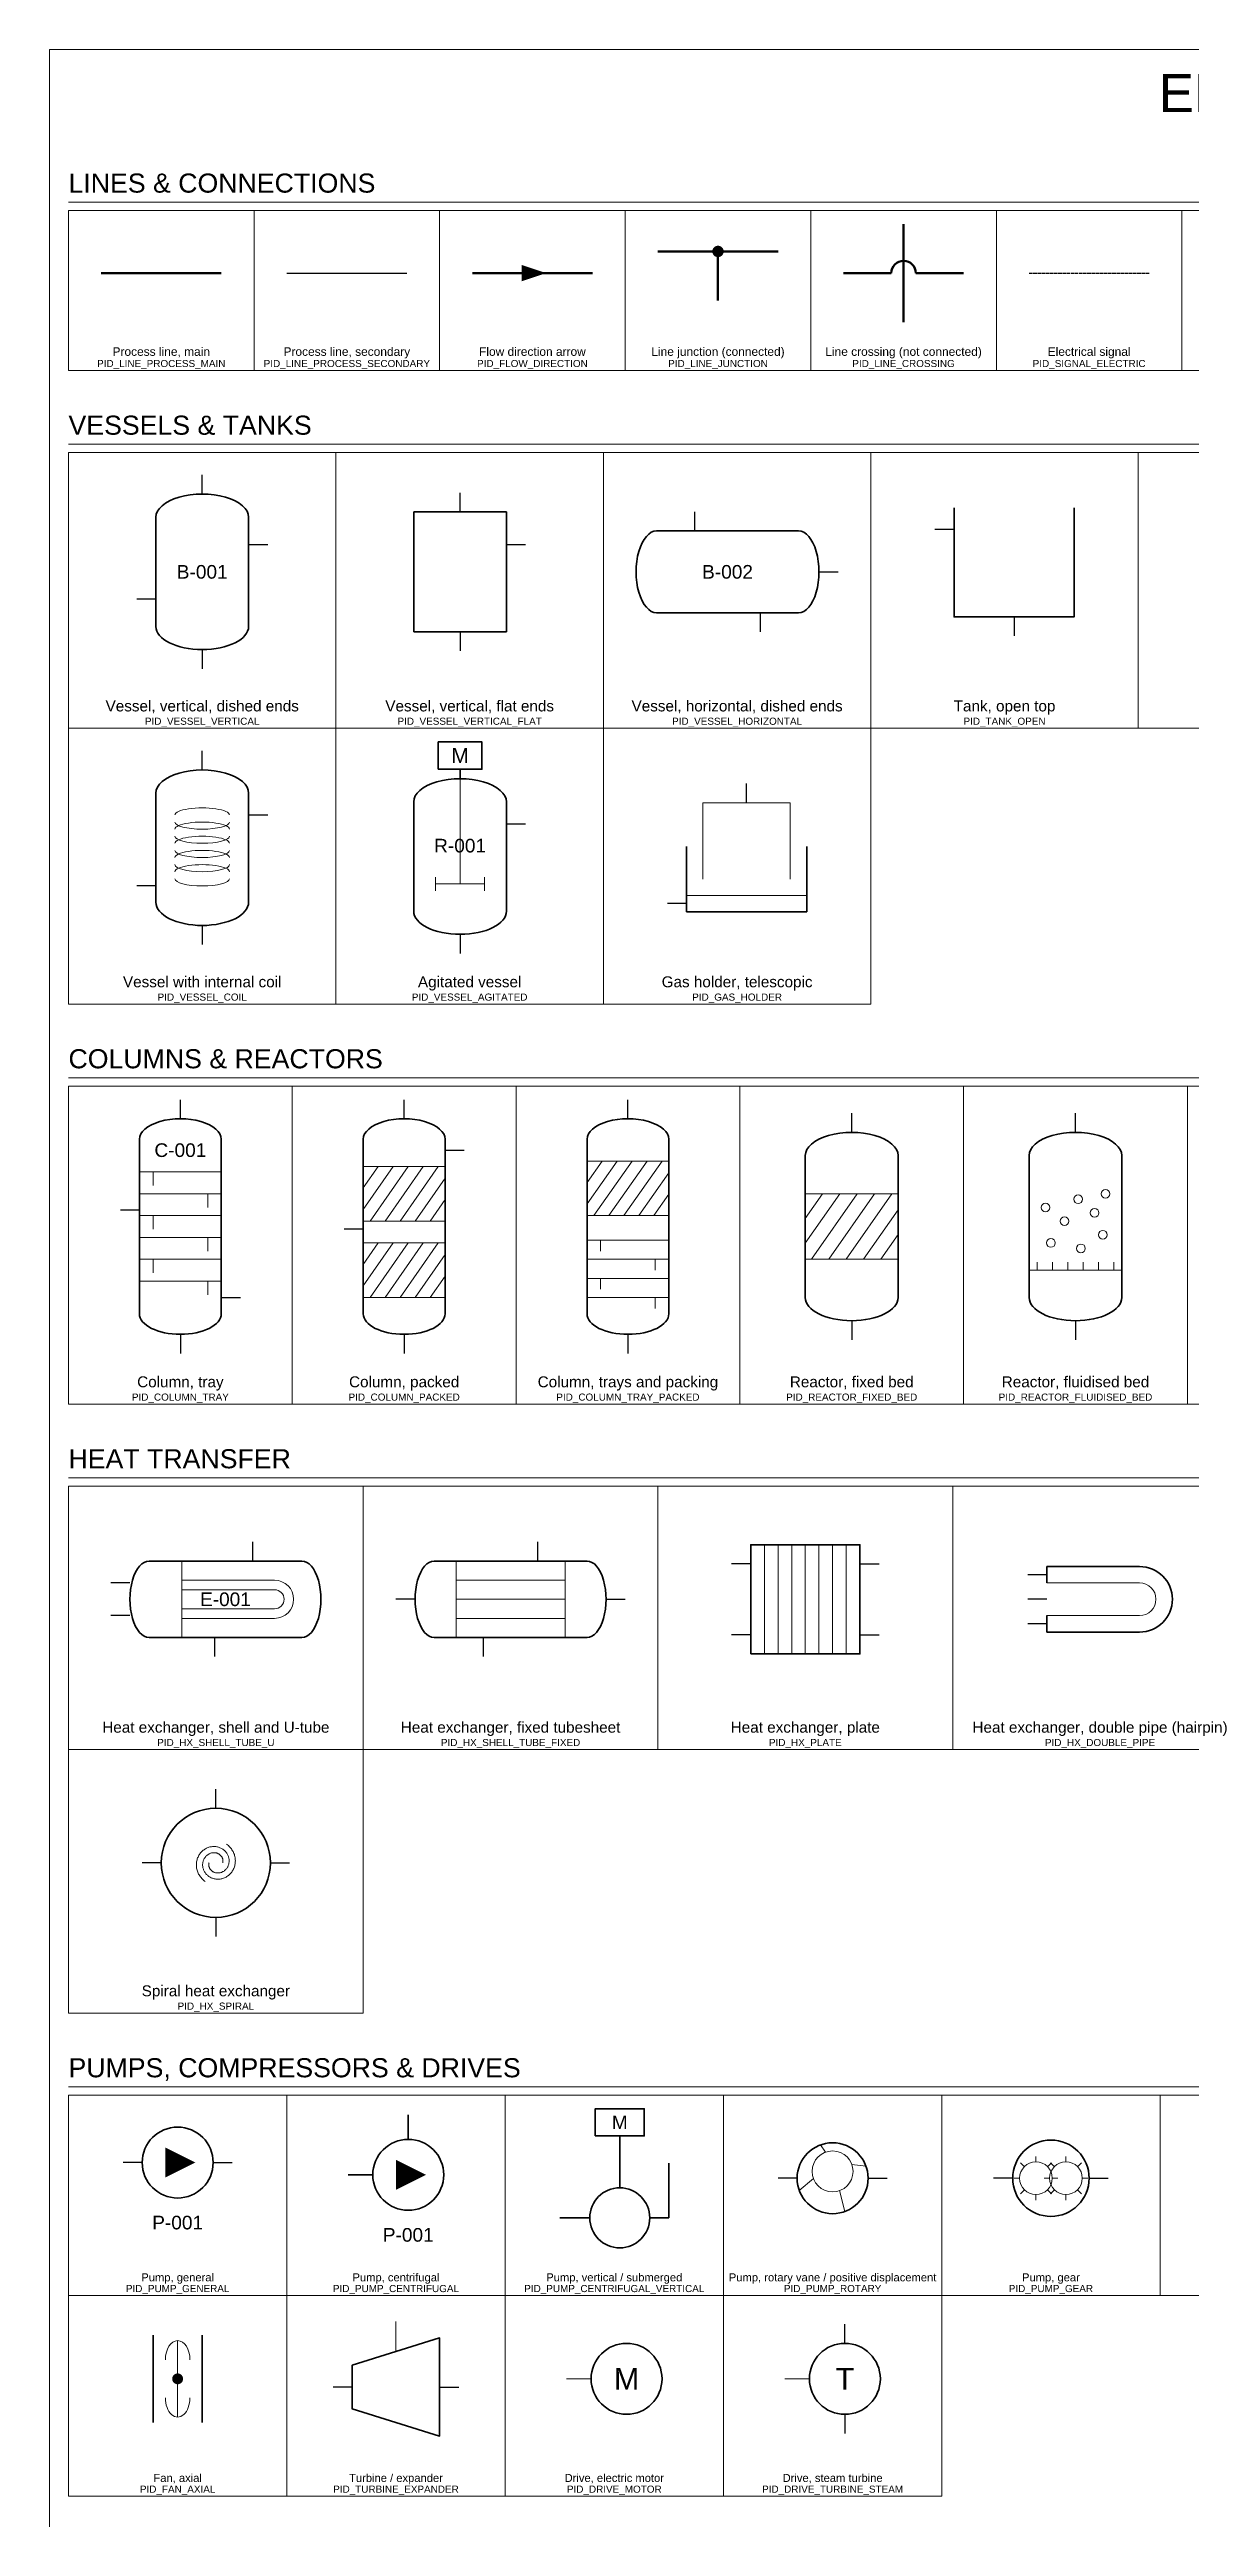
# Model space of a CAD drawing. Header units: millimetres. Extents: x 0 to 1185, y -1736 to 0.
# Drawn here: x 0 to 418, y -905 to 0 of the extents above; entities that cross this region are included whole.
import ezdxf
from ezdxf.enums import TextEntityAlignment as Align

# ---------------------------------------------------------------- set-up
doc = ezdxf.new("R2010")
doc.units = ezdxf.units.MM
doc.linetypes.add('DASHED', pattern=[1.524, 1.27, -0.254])
for name, color, linetype, lineweight, true_color in [('PID_DETAIL', 7, 'Continuous', 18, 0x7a8694), ('PID_EQUIP', 7, 'Continuous', 35, 0x1e2630), ('PID_FILL', 7, 'Continuous', 0, 0x1e2630), ('PID_PIPE_MAIN', 7, 'Continuous', 50, 0x14181e), ('PID_PIPE_SEC', 7, 'Continuous', 25, 0x58626e), ('PID_SHEET_FRAME', 7, 'Continuous', 13, 0xb0b8c4), ('PID_SHEET_TEXT', 7, 'Continuous', 18, 0x28303c), ('PID_SIGNAL', 7, 'DASHED', 25, 0x005c98), ('PID_TEXT', 7, 'Continuous', 18, 0x46505c)]:
    doc.layers.add(name, color=color, linetype=linetype, lineweight=lineweight, true_color=true_color)
doc.styles.get("Standard").update_dxf_attribs({"font": 'arial.ttf'})

# ---------------------------------------------------------------- blocks, each defined once
blk = doc.blocks.new('PID_LINE_PROCESS_MAIN')
at = {"layer": 'PID_PIPE_MAIN'}
blk.add_line((-22, 0), (22, 0), dxfattribs=at)
blk = doc.blocks.new('PID_LINE_PROCESS_SECONDARY')
at = {"layer": 'PID_PIPE_SEC'}
blk.add_line((-22, 0), (22, 0), dxfattribs=at)
blk = doc.blocks.new('PID_FLOW_DIRECTION')
at = {"layer": 'PID_FILL'}
blk.add_hatch(color=7, dxfattribs=at).paths.add_polyline_path([(5, 0), (-4, 3), (-4, -3)])
at = {"layer": 'PID_PIPE_MAIN'}
blk.add_line((-22, 0), (22, 0), dxfattribs=at)
blk = doc.blocks.new('PID_LINE_JUNCTION')
at = {"layer": 'PID_FILL'}
blk.add_hatch(color=7, dxfattribs=at).paths.add_polyline_path([(2.1, 0), (2.03, 0.54), (1.82, 1.05), (1.48, 1.48), (1.05, 1.82), (0.54, 2.03), (0, 2.1), (-0.54, 2.03), (-1.05, 1.82), (-1.48, 1.48), (-1.82, 1.05), (-2.03, 0.54), (-2.1, 0), (-2.03, -0.54), (-1.82, -1.05), (-1.48, -1.48), (-1.05, -1.82), (-0.54, -2.03), (0, -2.1), (0.54, -2.03), (1.05, -1.82), (1.48, -1.48), (1.82, -1.05), (2.03, -0.54)])
at = {"layer": 'PID_PIPE_MAIN'}
for p, q in [((-22, 0), (22, 0)), ((0, 0), (0, -18))]:
    blk.add_line(p, q, dxfattribs=at)
blk = doc.blocks.new('PID_LINE_CROSSING')
at = {"layer": 'PID_PIPE_MAIN'}
for p, q in [((0, -18), (0, 18)), ((-22, 0), (-4.5, 0)), ((4.5, 0), (22, 0))]:
    blk.add_line(p, q, dxfattribs=at)
blk.add_arc((0, 0), 4.5, 0, 180, dxfattribs=at)
blk = doc.blocks.new('PID_SIGNAL_ELECTRIC')
at = {"layer": 'PID_SIGNAL'}
blk.add_line((-22, 0), (22, 0), dxfattribs=at)
blk = doc.blocks.new('PID_VESSEL_VERTICAL')
at = {"layer": 'PID_EQUIP'}
for p, q in [((-17, -20), (-17, 20)), ((17, -20), (17, 20))]:
    blk.add_line(p, q, dxfattribs=at)
for centre, start_param, end_param in [((0, 20), 0, 3.141593), ((0, -20), 3.141593, 6.283185)]:
    blk.add_ellipse(centre, major_axis=(17, 0), ratio=0.5, start_param=start_param, end_param=end_param, dxfattribs=at)
at = {"layer": 'PID_PIPE_SEC'}
for p, q in [((0, 28.5), (0, 35.5)), ((17, 10), (24, 10)), ((-17, -10), (-24, -10)), ((0, -28.5), (0, -35.5))]:
    blk.add_line(p, q, dxfattribs=at)
at = {"layer": 'PID_TEXT'}
blk.add_attdef('TAG', text='', height=5, dxfattribs=at).set_placement((0, 0), align=Align.MIDDLE_CENTER)
blk = doc.blocks.new('PID_VESSEL_VERTICAL_FLAT')
at = {"layer": 'PID_EQUIP'}
for p, q in [((-17, -22), (-17, 22)), ((-17, 22), (17, 22)), ((17, -22), (17, 22)), ((-17, -22), (17, -22))]:
    blk.add_line(p, q, dxfattribs=at)
at = {"layer": 'PID_PIPE_SEC'}
for p, q in [((0, 22), (0, 29)), ((17, 10), (24, 10)), ((0, -22), (0, -29))]:
    blk.add_line(p, q, dxfattribs=at)
blk = doc.blocks.new('PID_VESSEL_HORIZONTAL')
at = {"layer": 'PID_EQUIP'}
for p, q in [((-26, 15), (26, 15)), ((-26, -15), (26, -15))]:
    blk.add_line(p, q, dxfattribs=at)
for centre, start_param, end_param in [((-26, 0), 0, 3.141593), ((26, 0), -3.141593, 0)]:
    blk.add_ellipse(centre, major_axis=(0, 15), ratio=0.5, start_param=start_param, end_param=end_param, dxfattribs=at)
at = {"layer": 'PID_PIPE_SEC'}
for p, q in [((-12, 15), (-12, 22)), ((33.5, 0), (40.5, 0)), ((12, -15), (12, -22))]:
    blk.add_line(p, q, dxfattribs=at)
at = {"layer": 'PID_TEXT'}
blk.add_attdef('TAG', text='', height=5, dxfattribs=at).set_placement((0, 0), align=Align.MIDDLE_CENTER)
blk = doc.blocks.new('PID_TANK_OPEN')
at = {"layer": 'PID_EQUIP'}
blk.add_lwpolyline([(-22, 20), (-22, -20), (22, -20), (22, 20)], dxfattribs=at)
at = {"layer": 'PID_PIPE_SEC'}
for p, q in [((-22, 12), (-29, 12)), ((0, -20), (0, -27))]:
    blk.add_line(p, q, dxfattribs=at)
blk = doc.blocks.new('PID_VESSEL_COIL')
at = {"layer": 'PID_DETAIL'}
for centre, start_param, end_param in [((0, 12), 0, 3.141593), ((0, 6.8), 0, 3.141593), ((0, 9.4), 3.141593, 6.283185), ((0, 1.6), 0, 3.141593), ((0, 4.2), 3.141593, 6.283185), ((0, -3.6), 0, 3.141593), ((0, -1), 3.141593, 6.283185), ((0, -8.8), 0, 3.141593), ((0, -6.2), 3.141593, 6.283185), ((0, -11.4), 3.141593, 6.283185)]:
    blk.add_ellipse(centre, major_axis=(10, 0), ratio=0.26, start_param=start_param, end_param=end_param, dxfattribs=at)
at = {"layer": 'PID_EQUIP'}
for p, q in [((-17, -20), (-17, 20)), ((17, -20), (17, 20))]:
    blk.add_line(p, q, dxfattribs=at)
for centre, start_param, end_param in [((0, 20), 0, 3.141593), ((0, -20), 3.141593, 6.283185)]:
    blk.add_ellipse(centre, major_axis=(17, 0), ratio=0.5, start_param=start_param, end_param=end_param, dxfattribs=at)
at = {"layer": 'PID_PIPE_SEC'}
for p, q in [((0, 28.5), (0, 35.5)), ((17, 12), (24, 12)), ((-17, -14), (-24, -14)), ((0, -28.5), (0, -35.5))]:
    blk.add_line(p, q, dxfattribs=at)
blk = doc.blocks.new('PID_VESSEL_AGITATED')
at = {"layer": 'PID_DETAIL'}
for p, q in [((0, 28.5), (0, -10)), ((-9, -12.5), (-9, -7.5)), ((9, -12.5), (9, -7.5)), ((-9, -10), (9, -10))]:
    blk.add_line(p, q, dxfattribs=at)
at = {"layer": 'PID_EQUIP'}
for p, q in [((0, 28.5), (0, 32)), ((-17, -20), (-17, 20)), ((17, -20), (17, 20))]:
    blk.add_line(p, q, dxfattribs=at)
blk.add_lwpolyline([(-8, 32), (8, 32), (8, 42), (-8, 42)], close=True, dxfattribs=at)
for centre, start_param, end_param in [((0, 20), 0, 3.141593), ((0, -20), 3.141593, 6.283185)]:
    blk.add_ellipse(centre, major_axis=(17, 0), ratio=0.5, start_param=start_param, end_param=end_param, dxfattribs=at)
at = {"layer": 'PID_PIPE_SEC'}
for p, q in [((17, 12), (24, 12)), ((0, -28.5), (0, -35.5))]:
    blk.add_line(p, q, dxfattribs=at)
at = {"layer": 'PID_TEXT'}
blk.add_text('M', height=5.5, dxfattribs=at).set_placement((0, 37), align=Align.MIDDLE_CENTER)
blk.add_attdef('TAG', text='', height=5, dxfattribs=at).set_placement((0, 4), align=Align.MIDDLE_CENTER)
blk = doc.blocks.new('PID_GAS_HOLDER')
at = {"layer": 'PID_DETAIL'}
for p, q in [((-16, 20), (16, 20)), ((-22, -14), (22, -14))]:
    blk.add_line(p, q, dxfattribs=at)
blk.add_lwpolyline([(-16, -8), (-16, 20), (16, 20), (16, -8)], dxfattribs=at)
at = {"layer": 'PID_EQUIP'}
blk.add_lwpolyline([(-22, 4), (-22, -20), (22, -20), (22, 4)], dxfattribs=at)
at = {"layer": 'PID_PIPE_SEC'}
for p, q in [((0, 20), (0, 27)), ((-22, -17), (-29, -17))]:
    blk.add_line(p, q, dxfattribs=at)
blk = doc.blocks.new('PID_COLUMN_TRAY')
at = {"layer": 'PID_DETAIL'}
for p, q in [((-15, 20), (15, 20)), ((-10, 20), (-10, 15)), ((-15, 12), (15, 12)), ((10, 12), (10, 7)), ((-15, 4), (15, 4)), ((-10, 4), (-10, -1)), ((-15, -4), (15, -4)), ((10, -4), (10, -9)), ((-15, -12), (15, -12)), ((-10, -12), (-10, -17)), ((-15, -20), (15, -20)), ((10, -20), (10, -25))]:
    blk.add_line(p, q, dxfattribs=at)
at = {"layer": 'PID_EQUIP'}
for p, q in [((-15, -32), (-15, 32)), ((15, -32), (15, 32))]:
    blk.add_line(p, q, dxfattribs=at)
for centre, start_param, end_param in [((0, 32), 0, 3.141593), ((0, -32), 3.141593, 6.283185)]:
    blk.add_ellipse(centre, major_axis=(15, 0), ratio=0.5, start_param=start_param, end_param=end_param, dxfattribs=at)
at = {"layer": 'PID_PIPE_SEC'}
for p, q in [((0, 39.5), (0, 46.5)), ((-15, 6), (-22, 6)), ((15, -26), (22, -26)), ((0, -39.5), (0, -46.5))]:
    blk.add_line(p, q, dxfattribs=at)
at = {"layer": 'PID_TEXT'}
blk.add_attdef('TAG', text='', height=5, dxfattribs=at).set_placement((0, 28), align=Align.MIDDLE_CENTER)
blk = doc.blocks.new('PID_COLUMN_PACKED')
at = {"layer": 'PID_DETAIL'}
for p, q in [((-15, 14.14), (-9.5, 22)), ((-15, 6.29), (-4, 22)), ((-15, 22), (15, 22)), ((-12.5, 2), (1.5, 22)), ((-7, 2), (7, 22)), ((-1.5, 2), (12.5, 22)), ((4, 2), (15, 17.71)), ((9.5, 2), (15, 9.86)), ((-15, 2), (15, 2)), ((-15, -13.86), (-9.5, -6)), ((-15, -21.71), (-4, -6)), ((-15, -6), (15, -6)), ((-12.5, -26), (1.5, -6)), ((-7, -26), (7, -6)), ((-1.5, -26), (12.5, -6)), ((4, -26), (15, -10.29)), ((-15, -26), (15, -26)), ((9.5, -26), (15, -18.14))]:
    blk.add_line(p, q, dxfattribs=at)
at = {"layer": 'PID_EQUIP'}
for p, q in [((-15, -32), (-15, 32)), ((15, -32), (15, 32))]:
    blk.add_line(p, q, dxfattribs=at)
for centre, start_param, end_param in [((0, 32), 0, 3.141593), ((0, -32), 3.141593, 6.283185)]:
    blk.add_ellipse(centre, major_axis=(15, 0), ratio=0.5, start_param=start_param, end_param=end_param, dxfattribs=at)
at = {"layer": 'PID_PIPE_SEC'}
for p, q in [((0, 39.5), (0, 46.5)), ((15, 28), (22, 28)), ((-15, -1), (-22, -1)), ((0, -39.5), (0, -46.5))]:
    blk.add_line(p, q, dxfattribs=at)
blk = doc.blocks.new('PID_COLUMN_TRAY_PACKED')
at = {"layer": 'PID_DETAIL'}
for p, q in [((-15, 16.14), (-9.5, 24)), ((-15, 8.29), (-4, 24)), ((-15, 24), (15, 24)), ((-12.5, 4), (1.5, 24)), ((-7, 4), (7, 24)), ((-1.5, 4), (12.5, 24)), ((4, 4), (15, 19.71)), ((9.5, 4), (15, 11.86)), ((-15, 4), (15, 4)), ((-15, -5), (15, -5)), ((-10, -5), (-10, -9)), ((-15, -12), (15, -12)), ((10, -12), (10, -16)), ((-15, -19), (15, -19)), ((-15, -26), (15, -26)), ((-10, -19), (-10, -23)), ((10, -26), (10, -30))]:
    blk.add_line(p, q, dxfattribs=at)
at = {"layer": 'PID_EQUIP'}
for p, q in [((-15, -32), (-15, 32)), ((15, -32), (15, 32))]:
    blk.add_line(p, q, dxfattribs=at)
for centre, start_param, end_param in [((0, 32), 0, 3.141593), ((0, -32), 3.141593, 6.283185)]:
    blk.add_ellipse(centre, major_axis=(15, 0), ratio=0.5, start_param=start_param, end_param=end_param, dxfattribs=at)
at = {"layer": 'PID_PIPE_SEC'}
for p, q in [((0, 39.5), (0, 46.5)), ((0, -39.5), (0, -46.5))]:
    blk.add_line(p, q, dxfattribs=at)
blk = doc.blocks.new('PID_REACTOR_FIXED_BED')
at = {"layer": 'PID_DETAIL'}
for p, q in [((-17, 2.93), (-10.65, 12)), ((-17, -6.14), (-4.3, 12)), ((-17, 12), (17, 12)), ((-14.75, -12), (2.05, 12)), ((-8.4, -12), (8.4, 12)), ((-2.05, -12), (14.75, 12)), ((4.3, -12), (17, 6.14)), ((10.65, -12), (17, -2.93)), ((-17, -12), (17, -12))]:
    blk.add_line(p, q, dxfattribs=at)
at = {"layer": 'PID_EQUIP'}
for p, q in [((-17, -26), (-17, 26)), ((17, -26), (17, 26))]:
    blk.add_line(p, q, dxfattribs=at)
for centre, start_param, end_param in [((0, 26), 0, 3.141593), ((0, -26), 3.141593, 6.283185)]:
    blk.add_ellipse(centre, major_axis=(17, 0), ratio=0.5, start_param=start_param, end_param=end_param, dxfattribs=at)
at = {"layer": 'PID_PIPE_SEC'}
for p, q in [((0, 34.5), (0, 41.5)), ((0, -34.5), (0, -41.5))]:
    blk.add_line(p, q, dxfattribs=at)
blk = doc.blocks.new('PID_REACTOR_FLUIDISED_BED')
at = {"layer": 'PID_DETAIL'}
for p, q in [((-17, -16), (17, -16)), ((-14, -16), (-14, -13)), ((-8.4, -16), (-8.4, -13)), ((-2.8, -16), (-2.8, -13)), ((2.8, -16), (2.8, -13)), ((8.4, -16), (8.4, -13)), ((14, -16), (14, -13))]:
    blk.add_line(p, q, dxfattribs=at)
for centre in [(1, 10), (11, 12), (-11, 7), (-4, 2), (7, 5), (-9, -6), (2, -8), (10, -3)]:
    blk.add_circle(centre, 1.6, dxfattribs=at)
at = {"layer": 'PID_EQUIP'}
for p, q in [((-17, -26), (-17, 26)), ((17, -26), (17, 26))]:
    blk.add_line(p, q, dxfattribs=at)
for centre, start_param, end_param in [((0, 26), 0, 3.141593), ((0, -26), 3.141593, 6.283185)]:
    blk.add_ellipse(centre, major_axis=(17, 0), ratio=0.5, start_param=start_param, end_param=end_param, dxfattribs=at)
at = {"layer": 'PID_PIPE_SEC'}
for p, q in [((0, 34.5), (0, 41.5)), ((0, -34.5), (0, -41.5))]:
    blk.add_line(p, q, dxfattribs=at)
blk = doc.blocks.new('PID_HX_SHELL_TUBE_U')
at = {"layer": 'PID_DETAIL'}
for p, q in [((-16, -14), (-16, 14)), ((-16, 7), (18, 7)), ((-16, 3.5), (18, 3.5)), ((-16, -3.5), (18, -3.5)), ((-16, -7), (18, -7))]:
    blk.add_line(p, q, dxfattribs=at)
for radius in [7, 3.5]:
    blk.add_arc((18, 0), radius, -90, 90, dxfattribs=at)
at = {"layer": 'PID_EQUIP'}
for p, q in [((-28, 14), (28, 14)), ((-28, -14), (28, -14))]:
    blk.add_line(p, q, dxfattribs=at)
for centre, start_param, end_param in [((-28, 0), 0, 3.141593), ((28, 0), -3.141593, 0)]:
    blk.add_ellipse(centre, major_axis=(0, 14), ratio=0.5, start_param=start_param, end_param=end_param, dxfattribs=at)
at = {"layer": 'PID_PIPE_SEC'}
for p, q in [((10, 14), (10, 21)), ((-35, 6), (-42, 6)), ((-35, -6), (-42, -6)), ((-4, -14), (-4, -21))]:
    blk.add_line(p, q, dxfattribs=at)
at = {"layer": 'PID_TEXT'}
blk.add_attdef('TAG', text='', height=5, dxfattribs=at).set_placement((0, 0), align=Align.MIDDLE_CENTER)
blk = doc.blocks.new('PID_HX_SHELL_TUBE_FIXED')
at = {"layer": 'PID_DETAIL'}
for p, q in [((-20, -14), (-20, 14)), ((20, -14), (20, 14)), ((-20, 7), (20, 7)), ((-20, 0), (20, 0)), ((-20, -7), (20, -7))]:
    blk.add_line(p, q, dxfattribs=at)
at = {"layer": 'PID_EQUIP'}
for p, q in [((-28, 14), (28, 14)), ((-28, -14), (28, -14))]:
    blk.add_line(p, q, dxfattribs=at)
for centre, start_param, end_param in [((-28, 0), 0, 3.141593), ((28, 0), -3.141593, 0)]:
    blk.add_ellipse(centre, major_axis=(0, 14), ratio=0.5, start_param=start_param, end_param=end_param, dxfattribs=at)
at = {"layer": 'PID_PIPE_SEC'}
for p, q in [((10, 14), (10, 21)), ((-35, 0), (-42, 0)), ((35, 0), (42, 0)), ((-10, -14), (-10, -21))]:
    blk.add_line(p, q, dxfattribs=at)
blk = doc.blocks.new('PID_HX_PLATE')
at = {"layer": 'PID_DETAIL'}
for p, q in [((-15, -20), (-15, 20)), ((-10, -20), (-10, 20)), ((-5, -20), (-5, 20)), ((0, -20), (0, 20)), ((5, -20), (5, 20)), ((10, -20), (10, 20)), ((15, -20), (15, 20))]:
    blk.add_line(p, q, dxfattribs=at)
at = {"layer": 'PID_EQUIP'}
blk.add_lwpolyline([(-20, -20), (20, -20), (20, 20), (-20, 20)], close=True, dxfattribs=at)
at = {"layer": 'PID_PIPE_SEC'}
for p, q in [((-20, 13), (-27, 13)), ((20, 13), (27, 13)), ((-20, -13), (-27, -13)), ((20, -13), (27, -13))]:
    blk.add_line(p, q, dxfattribs=at)
blk = doc.blocks.new('PID_HX_DOUBLE_PIPE')
at = {"layer": 'PID_DETAIL'}
for p, q in [((-24, 6), (10, 6)), ((-24, -6), (10, -6))]:
    blk.add_line(p, q, dxfattribs=at)
blk.add_arc((10, 0), 6, -90, 90, dxfattribs=at)
at = {"layer": 'PID_EQUIP'}
for p, q in [((-24, 12), (10, 12)), ((-24, 6), (-24, 12)), ((-24, -12), (-24, -6)), ((-24, -12), (10, -12))]:
    blk.add_line(p, q, dxfattribs=at)
blk.add_arc((10, 0), 12, -90, 90, dxfattribs=at)
at = {"layer": 'PID_PIPE_SEC'}
for p, q in [((-24, 9), (-31, 9)), ((-24, 0), (-31, 0)), ((-24, -9), (-31, -9))]:
    blk.add_line(p, q, dxfattribs=at)
blk = doc.blocks.new('PID_HX_SPIRAL')
at = {"layer": 'PID_DETAIL'}
for points in [[(-2.5, 0), (-2.53, -0.13), (-2.56, -0.27), (-2.58, -0.41), (-2.6, -0.55), (-2.6, -0.7), (-2.6, -0.84), (-2.58, -0.99), (-2.56, -1.14), (-2.53, -1.29), (-2.5, -1.44), (-2.45, -1.59), (-2.39, -1.74), (-2.33, -1.89), (-2.26, -2.03), (-2.17, -2.17), (-2.08, -2.31), (-1.98, -2.45), (-1.88, -2.58), (-1.76, -2.71), (-1.63, -2.83), (-1.5, -2.94), (-1.36, -3.05), (-1.21, -3.16), (-1.06, -3.25), (-0.9, -3.34), (-0.73, -3.42), (-0.55, -3.49), (-0.37, -3.55), (-0.19, -3.61), (0, -3.65), (0.19, -3.68), (0.39, -3.71), (0.59, -3.72), (0.79, -3.72), (0.99, -3.71), (1.2, -3.69), (1.4, -3.66), (1.61, -3.61), (1.81, -3.56), (2.02, -3.49), (2.22, -3.41), (2.42, -3.33), (2.61, -3.22), (2.8, -3.11), (2.99, -2.99), (3.17, -2.85), (3.34, -2.71), (3.51, -2.55), (3.67, -2.38), (3.82, -2.21), (3.97, -2.02), (4.1, -1.83), (4.23, -1.62), (4.35, -1.41), (4.45, -1.19), (4.55, -0.97), (4.63, -0.73), (4.7, -0.49), (4.76, -0.25), (4.8, 0), (4.83, 0.25), (4.85, 0.51), (4.85, 0.77), (4.85, 1.03), (4.82, 1.29), (4.78, 1.55), (4.73, 1.82), (4.67, 2.08), (4.58, 2.34), (4.49, 2.59), (4.38, 2.84), (4.26, 3.09), (4.12, 3.33), (3.97, 3.57), (3.8, 3.8), (3.62, 4.02), (3.43, 4.24), (3.23, 4.44), (3.01, 4.64), (2.78, 4.82), (2.54, 4.99), (2.3, 5.16), (2.04, 5.3), (1.77, 5.44), (1.49, 5.56), (1.21, 5.67), (0.91, 5.76), (0.61, 5.84), (0.31, 5.9), (0, 5.95), (-0.31, 5.98), (-0.63, 5.99), (-0.95, 5.99), (-1.27, 5.97), (-1.59, 5.93), (-1.91, 5.88), (-2.23, 5.81), (-2.54, 5.72), (-2.86, 5.61), (-3.17, 5.48), (-3.47, 5.34), (-3.77, 5.19), (-4.06, 5.01), (-4.34, 4.82), (-4.61, 4.61), (-4.88, 4.39), (-5.13, 4.15), (-5.37, 3.9), (-5.6, 3.64), (-5.82, 3.36), (-6.02, 3.07), (-6.21, 2.76), (-6.38, 2.45), (-6.53, 2.12), (-6.67, 1.79), (-6.79, 1.44), (-6.9, 1.09), (-6.98, 0.73), (-7.05, 0.37), (-7.1, 0), (-7.13, -0.37), (-7.14, -0.75), (-7.13, -1.13), (-7.09, -1.51), (-7.04, -1.89), (-6.97, -2.27), (-6.88, -2.64), (-6.77, -3.01), (-6.63, -3.38), (-6.48, -3.74), (-6.31, -4.1), (-6.12, -4.44), (-5.91, -4.78), (-5.68, -5.11), (-5.43, -5.43), (-5.16, -5.73), (-4.88, -6.02), (-4.58, -6.3), (-4.26, -6.57), (-3.93, -6.81)], [(2.5, 0), (2.53, 0.13), (2.56, 0.27), (2.58, 0.41), (2.6, 0.55), (2.6, 0.7), (2.6, 0.84), (2.58, 0.99), (2.56, 1.14), (2.53, 1.29), (2.5, 1.44), (2.45, 1.59), (2.39, 1.74), (2.33, 1.89), (2.26, 2.03), (2.17, 2.17), (2.08, 2.31), (1.98, 2.45), (1.88, 2.58), (1.76, 2.71), (1.63, 2.83), (1.5, 2.94), (1.36, 3.05), (1.21, 3.16), (1.06, 3.25), (0.9, 3.34), (0.73, 3.42), (0.55, 3.49), (0.37, 3.55), (0.19, 3.61), (0, 3.65), (-0.19, 3.68), (-0.39, 3.71), (-0.59, 3.72), (-0.79, 3.72), (-0.99, 3.71), (-1.2, 3.69), (-1.4, 3.66), (-1.61, 3.61), (-1.81, 3.56), (-2.02, 3.49), (-2.22, 3.41), (-2.42, 3.33), (-2.61, 3.22), (-2.8, 3.11), (-2.99, 2.99), (-3.17, 2.85), (-3.34, 2.71), (-3.51, 2.55), (-3.67, 2.38), (-3.82, 2.21), (-3.97, 2.02), (-4.1, 1.83), (-4.23, 1.62), (-4.35, 1.41), (-4.45, 1.19), (-4.55, 0.97), (-4.63, 0.73), (-4.7, 0.49), (-4.76, 0.25), (-4.8, 0), (-4.83, -0.25), (-4.85, -0.51), (-4.85, -0.77), (-4.85, -1.03), (-4.82, -1.29), (-4.78, -1.55), (-4.73, -1.82), (-4.67, -2.08), (-4.58, -2.34), (-4.49, -2.59), (-4.38, -2.84), (-4.26, -3.09), (-4.12, -3.33), (-3.97, -3.57), (-3.8, -3.8), (-3.62, -4.02), (-3.43, -4.24), (-3.23, -4.44), (-3.01, -4.64), (-2.78, -4.82), (-2.54, -4.99), (-2.3, -5.16), (-2.04, -5.3), (-1.77, -5.44), (-1.49, -5.56), (-1.21, -5.67), (-0.91, -5.76), (-0.61, -5.84), (-0.31, -5.9), (0, -5.95), (0.31, -5.98), (0.63, -5.99), (0.95, -5.99), (1.27, -5.97), (1.59, -5.93), (1.91, -5.88), (2.23, -5.81), (2.54, -5.72), (2.86, -5.61), (3.17, -5.48), (3.47, -5.34), (3.77, -5.19), (4.06, -5.01), (4.34, -4.82), (4.61, -4.61), (4.88, -4.39), (5.13, -4.15), (5.37, -3.9), (5.6, -3.64), (5.82, -3.36), (6.02, -3.07), (6.21, -2.76), (6.38, -2.45), (6.53, -2.12), (6.67, -1.79), (6.79, -1.44), (6.9, -1.09), (6.98, -0.73), (7.05, -0.37), (7.1, 0), (7.13, 0.37), (7.14, 0.75), (7.13, 1.13), (7.09, 1.51), (7.04, 1.89), (6.97, 2.27), (6.88, 2.64), (6.77, 3.01), (6.63, 3.38), (6.48, 3.74), (6.31, 4.1), (6.12, 4.44), (5.91, 4.78), (5.68, 5.11), (5.43, 5.43), (5.16, 5.73), (4.88, 6.02), (4.58, 6.3), (4.26, 6.57), (3.93, 6.81)]]:
    blk.add_lwpolyline(points, dxfattribs=at)
at = {"layer": 'PID_EQUIP'}
blk.add_circle((0, 0), 20, dxfattribs=at)
at = {"layer": 'PID_PIPE_SEC'}
for p, q in [((0, 20), (0, 27)), ((-20, 0), (-27, 0)), ((20, 0), (27, 0)), ((0, -20), (0, -27))]:
    blk.add_line(p, q, dxfattribs=at)
blk = doc.blocks.new('PID_PUMP_GENERAL')
at = {"layer": 'PID_FILL'}
blk.add_hatch(color=7, dxfattribs=at).paths.add_polyline_path([(-4.5, 5.5), (-4.5, -5.5), (6.5, 0)])
at = {"layer": 'PID_EQUIP'}
blk.add_circle((0, 0), 13, dxfattribs=at)
at = {"layer": 'PID_PIPE_SEC'}
for p, q in [((-13, 0), (-20, 0)), ((13, 0), (20, 0))]:
    blk.add_line(p, q, dxfattribs=at)
at = {"layer": 'PID_TEXT'}
blk.add_attdef('TAG', text='', height=5, dxfattribs=at).set_placement((0, -22), align=Align.MIDDLE_CENTER)
blk = doc.blocks.new('PID_PUMP_CENTRIFUGAL')
at = {"layer": 'PID_FILL'}
blk.add_hatch(color=7, dxfattribs=at).paths.add_polyline_path([(-4.5, 5.5), (-4.5, -5.5), (6.5, 0)])
at = {"layer": 'PID_EQUIP'}
for p, q in [((0, 13), (0, 22)), ((-13, 0), (-22, 0))]:
    blk.add_line(p, q, dxfattribs=at)
blk.add_circle((0, 0), 13, dxfattribs=at)
at = {"layer": 'PID_TEXT'}
blk.add_attdef('TAG', text='', height=5, dxfattribs=at).set_placement((0, -22), align=Align.MIDDLE_CENTER)
blk = doc.blocks.new('PID_PUMP_CENTRIFUGAL_VERTICAL')
at = {"layer": 'PID_EQUIP'}
for p, q in [((0, -3), (0, 16)), ((18, -14), (18, 6)), ((-11, -14), (-22, -14)), ((11, -14), (18, -14))]:
    blk.add_line(p, q, dxfattribs=at)
blk.add_lwpolyline([(-9, 16), (9, 16), (9, 26), (-9, 26)], close=True, dxfattribs=at)
blk.add_circle((0, -14), 11, dxfattribs=at)
at = {"layer": 'PID_TEXT'}
blk.add_text('M', height=5, dxfattribs=at).set_placement((0, 21), align=Align.MIDDLE_CENTER)
blk = doc.blocks.new('PID_PUMP_ROTARY')
at = {"layer": 'PID_DETAIL'}
for p, q in [((-2.57, 9.55), (-4.45, 12.22)), ((7.05, 5.07), (12.22, 4.45)), ((-7.05, -0.07), (-12.22, -4.45)), ((2.57, -4.55), (4.45, -12.22))]:
    blk.add_line(p, q, dxfattribs=at)
blk.add_circle((0, 2.5), 7.5, dxfattribs=at)
at = {"layer": 'PID_EQUIP'}
blk.add_circle((0, 0), 13, dxfattribs=at)
at = {"layer": 'PID_PIPE_SEC'}
for p, q in [((-13, 0), (-20, 0)), ((13, 0), (20, 0))]:
    blk.add_line(p, q, dxfattribs=at)
blk = doc.blocks.new('PID_PUMP_GEAR')
at = {"layer": 'PID_DETAIL'}
for p, q in [((-11.5, 0), (-13.5, 0)), ((-9.74, 4.24), (-11.16, 5.66)), ((-5.5, 6), (-5.5, 8)), ((-0.5, 0), (-2.5, 0)), ((-1.26, 4.24), (0.16, 5.66)), ((1.26, 4.24), (-0.16, 5.66)), ((0.5, 0), (2.5, 0)), ((5.5, 6), (5.5, 8)), ((9.74, 4.24), (11.16, 5.66)), ((11.5, 0), (13.5, 0)), ((-9.74, -4.24), (-11.16, -5.66)), ((-5.5, -6), (-5.5, -8)), ((-1.26, -4.24), (0.16, -5.66)), ((1.26, -4.24), (-0.16, -5.66)), ((5.5, -6), (5.5, -8)), ((9.74, -4.24), (11.16, -5.66))]:
    blk.add_line(p, q, dxfattribs=at)
for centre in [(-5.5, 0), (5.5, 0)]:
    blk.add_circle(centre, 6, dxfattribs=at)
at = {"layer": 'PID_EQUIP'}
blk.add_circle((0, 0), 14, dxfattribs=at)
at = {"layer": 'PID_PIPE_SEC'}
for p, q in [((-14, 0), (-21, 0)), ((14, 0), (21, 0))]:
    blk.add_line(p, q, dxfattribs=at)
blk = doc.blocks.new('PID_FAN_AXIAL')
at = {"layer": 'PID_DETAIL'}
blk.add_hatch(color=7, dxfattribs=at).paths.add_polyline_path([(2, 0), (1.93, 0.52), (1.73, 1), (1.41, 1.41), (1, 1.73), (0.52, 1.93), (0, 2), (-0.52, 1.93), (-1, 1.73), (-1.41, 1.41), (-1.73, 1), (-1.93, 0.52), (-2, 0), (-1.93, -0.52), (-1.73, -1), (-1.41, -1.41), (-1, -1.73), (-0.52, -1.93), (0, -2), (0.52, -1.93), (1, -1.73), (1.41, -1.41), (1.73, -1), (1.93, -0.52)])
blk.add_line((0, -14), (0, 14), dxfattribs=at)
for centre, start_param, end_param in [((0, 7), -1.570796, 1.570796), ((0, -7), 1.570796, 4.712389)]:
    blk.add_ellipse(centre, major_axis=(0, 7), ratio=0.642857, start_param=start_param, end_param=end_param, dxfattribs=at)
at = {"layer": 'PID_EQUIP'}
for p, q in [((-9, -16), (-9, 16)), ((9, -16), (9, 16))]:
    blk.add_line(p, q, dxfattribs=at)
blk = doc.blocks.new('PID_TURBINE_EXPANDER')
at = {"layer": 'PID_DETAIL'}
blk.add_line((0, 13), (0, 24), dxfattribs=at)
at = {"layer": 'PID_EQUIP'}
blk.add_lwpolyline([(-16, 8), (-16, -8), (16, -18), (16, 18)], close=True, dxfattribs=at)
at = {"layer": 'PID_PIPE_SEC'}
for p, q in [((-16, 0), (-23, 0)), ((16, 0), (23, 0))]:
    blk.add_line(p, q, dxfattribs=at)
blk = doc.blocks.new('PID_DRIVE_MOTOR')
at = {"layer": 'PID_DETAIL'}
blk.add_line((-13, 0), (-22, 0), dxfattribs=at)
at = {"layer": 'PID_EQUIP'}
blk.add_circle((0, 0), 13, dxfattribs=at)
at = {"layer": 'PID_TEXT'}
blk.add_text('M', height=8, dxfattribs=at).set_placement((0, 0), align=Align.MIDDLE_CENTER)
blk = doc.blocks.new('PID_DRIVE_TURBINE_STEAM')
at = {"layer": 'PID_DETAIL'}
blk.add_line((-13, 0), (-22, 0), dxfattribs=at)
at = {"layer": 'PID_EQUIP'}
blk.add_circle((0, 0), 13, dxfattribs=at)
at = {"layer": 'PID_PIPE_SEC'}
for p, q in [((0, 13), (0, 20)), ((0, -13), (0, -20))]:
    blk.add_line(p, q, dxfattribs=at)
at = {"layer": 'PID_TEXT'}
blk.add_text('T', height=8, dxfattribs=at).set_placement((0, 0), align=Align.MIDDLE_CENTER)

msp = doc.modelspace()

# ---------------------------------------------------------------- linework, layer by layer
at = {"layer": 'PID_SHEET_FRAME'}
for p, q in [((7, -56), (1171, -56)), ((7, -144.73), (1171, -144.73)), ((7, -376.93), (1171, -376.93)), ((7, -523.53), (1171, -523.53)), ((7, -746.73), (1171, -746.73))]:
    msp.add_line(p, q, dxfattribs=at)
for points in [[(0, 0), (1178, 0), (1178, -1735.53), (0, -1735.53)], [(7, -117.73), (75, -117.73), (75, -59), (7, -59)], [(75, -117.73), (143, -117.73), (143, -59), (75, -59)], [(143, -117.73), (211, -117.73), (211, -59), (143, -59)], [(211, -117.73), (279, -117.73), (279, -59), (211, -59)], [(279, -117.73), (347, -117.73), (347, -59), (279, -59)], [(347, -117.73), (415, -117.73), (415, -59), (347, -59)], [(415, -117.73), (483, -117.73), (483, -59), (415, -59)], [(7, -248.83), (105, -248.83), (105, -147.73), (7, -147.73)], [(105, -248.83), (203, -248.83), (203, -147.73), (105, -147.73)], [(203, -248.83), (301, -248.83), (301, -147.73), (203, -147.73)], [(301, -248.83), (399, -248.83), (399, -147.73), (301, -147.73)], [(399, -248.83), (497, -248.83), (497, -147.73), (399, -147.73)], [(7, -349.93), (105, -349.93), (105, -248.83), (7, -248.83)], [(105, -349.93), (203, -349.93), (203, -248.83), (105, -248.83)], [(203, -349.93), (301, -349.93), (301, -248.83), (203, -248.83)], [(7, -496.53), (89, -496.53), (89, -379.93), (7, -379.93)], [(89, -496.53), (171, -496.53), (171, -379.93), (89, -379.93)], [(171, -496.53), (253, -496.53), (253, -379.93), (171, -379.93)], [(253, -496.53), (335, -496.53), (335, -379.93), (253, -379.93)], [(335, -496.53), (417, -496.53), (417, -379.93), (335, -379.93)], [(417, -496.53), (499, -496.53), (499, -379.93), (417, -379.93)], [(7, -623.13), (115, -623.13), (115, -526.53), (7, -526.53)], [(115, -623.13), (223, -623.13), (223, -526.53), (115, -526.53)], [(223, -623.13), (331, -623.13), (331, -526.53), (223, -526.53)], [(331, -623.13), (439, -623.13), (439, -526.53), (331, -526.53)], [(7, -719.73), (115, -719.73), (115, -623.13), (7, -623.13)], [(7, -823.25), (87, -823.25), (87, -749.73), (7, -749.73)], [(87, -823.25), (167, -823.25), (167, -749.73), (87, -749.73)], [(167, -823.25), (247, -823.25), (247, -749.73), (167, -749.73)], [(247, -823.25), (327, -823.25), (327, -749.73), (247, -749.73)], [(327, -823.25), (407, -823.25), (407, -749.73), (327, -749.73)], [(407, -823.25), (487, -823.25), (487, -749.73), (407, -749.73)], [(7, -896.77), (87, -896.77), (87, -823.25), (7, -823.25)], [(87, -896.77), (167, -896.77), (167, -823.25), (87, -823.25)], [(167, -896.77), (247, -896.77), (247, -823.25), (167, -823.25)], [(247, -896.77), (327, -896.77), (327, -823.25), (247, -823.25)]]:
    msp.add_lwpolyline(points, close=True, dxfattribs=at)

# ---------------------------------------------------------------- block references
for name, p in [('PID_LINE_JUNCTION', (245, -74.05)), ('PID_LINE_CROSSING', (313, -82)), ('PID_FLOW_DIRECTION', (177, -82)), ('PID_LINE_PROCESS_MAIN', (41, -82)), ('PID_LINE_PROCESS_SECONDARY', (109, -82)), ('PID_SIGNAL_ELECTRIC', (381, -82)), ('PID_VESSEL_VERTICAL_FLAT', (150.5, -191.48)), ('PID_TANK_OPEN', (353.5, -187.98)), ('PID_VESSEL_COIL', (56, -292.58)), ('PID_GAS_HOLDER', (255.5, -296.08)), ('PID_COLUMN_PACKED', (130, -431.43)), ('PID_COLUMN_TRAY_PACKED', (212, -431.43)), ('PID_REACTOR_FIXED_BED', (294, -431.43)), ('PID_REACTOR_FLUIDISED_BED', (376, -431.43)), ('PID_HX_SHELL_TUBE_FIXED', (169, -568.03)), ('PID_HX_PLATE', (277, -568.03)), ('PID_HX_DOUBLE_PIPE', (389.5, -568.03)), ('PID_HX_SPIRAL', (61, -664.63)), ('PID_PUMP_CENTRIFUGAL_VERTICAL', (209, -780.73)), ('PID_PUMP_ROTARY', (287, -780.22)), ('PID_PUMP_GEAR', (367, -780.22)), ('PID_FAN_AXIAL', (47, -853.74)), ('PID_TURBINE_EXPANDER', (127, -856.74)), ('PID_DRIVE_MOTOR', (211.5, -853.74)), ('PID_DRIVE_TURBINE_STEAM', (291.5, -853.74))]:
    msp.add_blockref(name, p)
for name, p, values in [('PID_VESSEL_VERTICAL', (56, -191.48), {'TAG': 'B-001'}), ('PID_VESSEL_HORIZONTAL', (248.5, -191.48), {'TAG': 'B-002'}), ('PID_VESSEL_AGITATED', (150.5, -295.83), {'TAG': 'R-001'}), ('PID_COLUMN_TRAY', (48, -431.43), {'TAG': 'C-001'}), ('PID_HX_SHELL_TUBE_U', (64.51, -568.03), {'TAG': 'E-001'}), ('PID_PUMP_CENTRIFUGAL', (131.5, -778.97), {'TAG': 'P-001'}), ('PID_PUMP_GENERAL', (47, -774.47), {'TAG': 'P-001'})]:
    msp.add_blockref(name, p).add_auto_attribs(values)

# ---------------------------------------------------------------- texts
for s, p in [('PID_LINE_PROCESS_MAIN', (41, -115.13)), ('PID_LINE_PROCESS_SECONDARY', (109, -115.13)), ('PID_FLOW_DIRECTION', (177, -115.13)), ('PID_LINE_JUNCTION', (245, -115.13)), ('PID_LINE_CROSSING', (313, -115.13)), ('PID_SIGNAL_ELECTRIC', (381, -115.13)), ('PID_VESSEL_VERTICAL', (56, -246.23)), ('PID_VESSEL_VERTICAL_FLAT', (154, -246.23)), ('PID_VESSEL_HORIZONTAL', (252, -246.23)), ('PID_TANK_OPEN', (350, -246.23)), ('PID_VESSEL_COIL', (56, -347.33)), ('PID_VESSEL_AGITATED', (154, -347.33)), ('PID_GAS_HOLDER', (252, -347.33)), ('PID_COLUMN_TRAY', (48, -493.93)), ('PID_COLUMN_PACKED', (130, -493.93)), ('PID_COLUMN_TRAY_PACKED', (212, -493.93)), ('PID_REACTOR_FIXED_BED', (294, -493.93)), ('PID_REACTOR_FLUIDISED_BED', (376, -493.93)), ('PID_HX_SHELL_TUBE_U', (61, -620.53)), ('PID_HX_SHELL_TUBE_FIXED', (169, -620.53)), ('PID_HX_PLATE', (277, -620.53)), ('PID_HX_DOUBLE_PIPE', (385, -620.53)), ('PID_HX_SPIRAL', (61, -717.13)), ('PID_PUMP_GENERAL', (47, -820.65)), ('PID_PUMP_CENTRIFUGAL', (127, -820.65)), ('PID_PUMP_CENTRIFUGAL_VERTICAL', (207, -820.65)), ('PID_PUMP_ROTARY', (287, -820.65)), ('PID_PUMP_GEAR', (367, -820.65)), ('PID_FAN_AXIAL', (47, -894.17)), ('PID_TURBINE_EXPANDER', (127, -894.17)), ('PID_DRIVE_MOTOR', (207, -894.17)), ('PID_DRIVE_TURBINE_STEAM', (287, -894.17))]:
    msp.add_text(s, height=2.6, dxfattribs=at).set_placement(p, align=Align.MIDDLE_CENTER)
at = {"layer": 'PID_SHEET_TEXT'}
for s, height, p in [('EN ISO 10628 - P&ID SYMBOL LIBRARY', 14, (589, -16)), ('Process line, main', 3.1292, (41, -110.75)), ('Process line, secondary', 3.1292, (109, -110.75)), ('Flow direction arrow', 3.1292, (177, -110.75)), ('Line junction (connected)', 3.1292, (245, -110.75)), ('Line crossing (not connected)', 3.1292, (313, -110.75)), ('Electrical signal', 3.1292, (381, -110.75)), ('Vessel, vertical, dished ends', 4, (56, -240.63)), ('Vessel, vertical, flat ends', 4, (154, -240.63)), ('Vessel, horizontal, dished ends', 4, (252, -240.63)), ('Tank, open top', 4, (350, -240.63)), ('Vessel with internal coil', 4, (56, -341.73)), ('Agitated vessel', 4, (154, -341.73)), ('Gas holder, telescopic', 4, (252, -341.73)), ('Column, tray', 4, (48, -488.33)), ('Column, packed', 4, (130, -488.33)), ('Column, trays and packing', 4, (212, -488.33)), ('Reactor, fixed bed', 4, (294, -488.33)), ('Reactor, fluidised bed', 4, (376, -488.33)), ('Heat exchanger, shell and U-tube', 4, (61, -614.93)), ('Heat exchanger, fixed tubesheet', 4, (169, -614.93)), ('Heat exchanger, plate', 4, (277, -614.93)), ('Heat exchanger, double pipe (hairpin)', 4, (385, -614.93)), ('Spiral heat exchanger', 4, (61, -711.53)), ('Pump, general', 2.9325, (47, -816.54)), ('Pump, centrifugal', 2.9325, (127, -816.54)), ('Pump, vertical / submerged', 2.9325, (207, -816.54)), ('Pump, rotary vane / positive displacement', 2.9325, (287, -816.54)), ('Pump, gear', 2.932, (367, -816.54)), ('Fan, axial', 2.932, (47, -890.06)), ('Turbine / expander', 2.9325, (127, -890.06)), ('Drive, electric motor', 2.9325, (207, -890.06)), ('Drive, steam turbine', 2.9325, (287, -890.06))]:
    msp.add_text(s, height=height, dxfattribs=at).set_placement(p, align=Align.MIDDLE_CENTER)
for s, p in [('LINES & CONNECTIONS', (7, -49)), ('VESSELS & TANKS', (7, -137.73)), ('COLUMNS & REACTORS', (7, -369.93)), ('HEAT TRANSFER', (7, -516.53)), ('PUMPS, COMPRESSORS & DRIVES', (7, -739.73))]:
    msp.add_text(s, height=7, dxfattribs=at).set_placement(p, align=Align.MIDDLE_LEFT)

doc.saveas('drawing.dxf')
